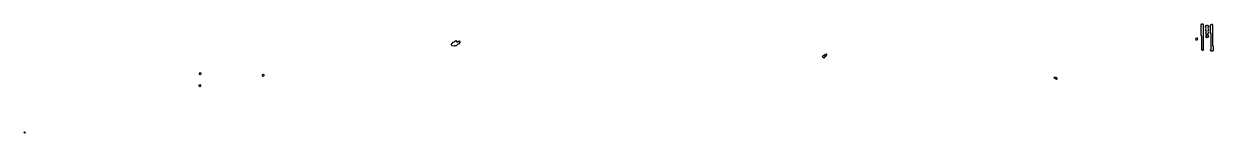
# Model space of a CAD drawing. Header units: millimetres. Extents: x 0 to 3758, y 0 to 347.
import ezdxf

# ---------------------------------------------------------------- set-up
doc = ezdxf.new("R2010")
doc.units = ezdxf.units.MM
doc.layers.add('GRY4', color=7, linetype='Continuous')

msp = doc.modelspace()

# ---------------------------------------------------------------- linework, layer by layer
at = {"layer": 'GRY4'}
for points in [[(3721.5, 308), (3719.7, 310.8), (3719.7, 343.7), (3722, 347.4), (3723.8, 347.4), (3726, 343.7), (3726, 266.6), (3726.9, 265.1), (3724.6, 261.4), (3721.5, 265.1), (3721.5, 308)], [(3737.2, 312.3), (3734.6, 316.5), (3736.3, 323.7), (3733.7, 328), (3735.5, 332.3), (3732.8, 338), (3736, 343.1), (3739.6, 343.1), (3742.7, 338), (3740.1, 333.7), (3742.7, 329.4), (3740.1, 323.7), (3742.7, 319.4), (3739.2, 313.7), (3739.2, 312.3), (3742.7, 306.6), (3740.4, 302.8), (3738.6, 305.6), (3736.9, 302.8), (3734.6, 306.5), (3737.2, 312.3)], [(3749.5, 263.7), (3751.2, 266.6), (3751.2, 315.1), (3749.5, 318), (3749.5, 342.3), (3751.7, 345.9), (3753.6, 345.9), (3755.8, 342.3), (3755.8, 278), (3757.6, 275.2), (3757.6, 263.7), (3755.3, 260), (3751.3, 260.8), (3749.5, 263.7)], [(3702.2, 299.4), (3704.5, 303.2), (3707.7, 298), (3705.4, 294.3), (3704, 295.1), (3702.2, 299.4)], [(1352.8, 277.2), (1349.8, 280.8), (1356.3, 288.8), (1359.7, 290.2), (1364.4, 294.6), (1369.1, 288.8), (1374.9, 293.1), (1377.9, 289.4), (1377.9, 287.9), (1373.8, 282.9), (1370.3, 281.5), (1365.6, 277.2), (1362.2, 277.2), (1361, 275.7), (1352.8, 277.2)], [(2523.4, 242.3), (2527.4, 247.4), (2529.6, 246), (2534, 251.7), (2536.9, 248), (2534, 244.2), (2532.9, 245.7), (2527.4, 238.6), (2523.4, 242.3)], [(557.4, 193.1), (560.6, 189.4), (557.4, 185.7), (554.3, 189.4), (557.4, 193.1)], [(556.2, 154.6), (559.4, 150.8), (556.2, 147.1), (553.1, 150.8), (556.2, 154.6)], [(756.5, 187.4), (759.7, 183.7), (756.5, 180), (753.4, 183.7), (756.5, 187.4)], [(3255.1, 175.1), (3257.3, 177.4), (3260.2, 177.4), (3265.1, 172.3), (3262.9, 170), (3255.1, 175.1)], [(0, 2.3), (2.2, 4.5), (5.9, 2.3), (3.7, 0), (0, 2.3)]]:
    msp.add_lwpolyline(points, close=True, dxfattribs=at)

doc.saveas('drawing.dxf')
